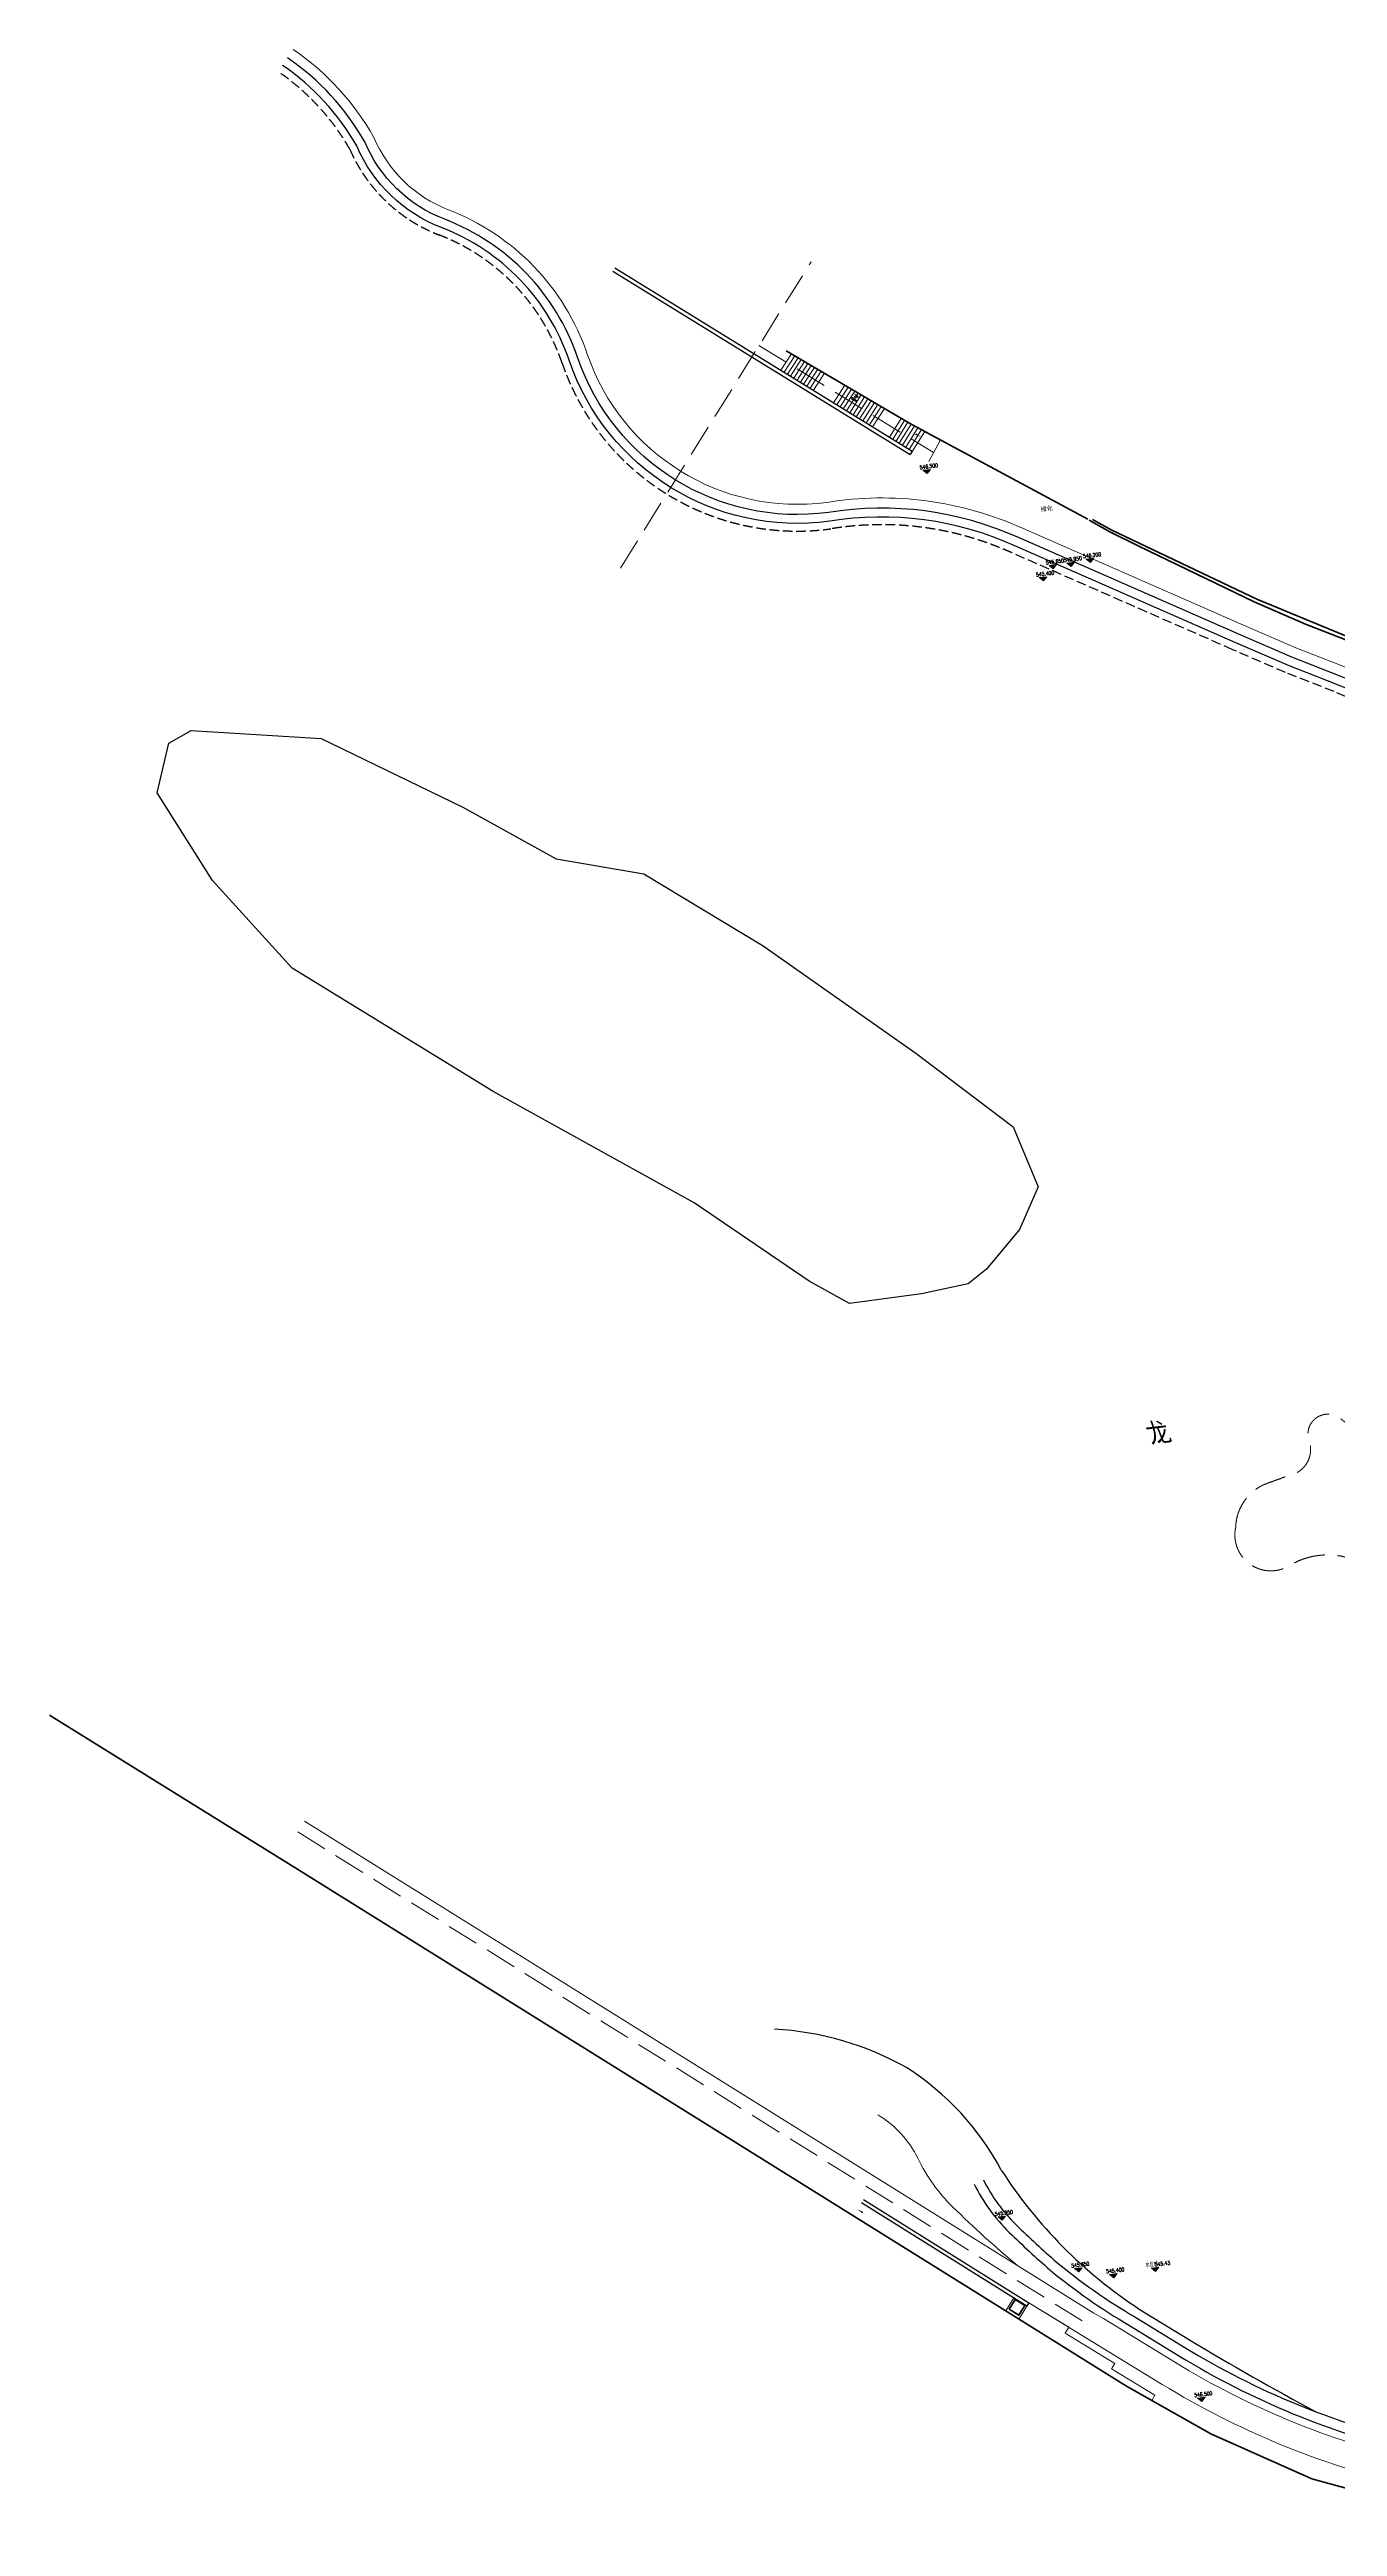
# Model space of a CAD drawing. Header units: millimetres. Extents: x -1481984 to -235402, y 1078406 to 1875046.
# Drawn here: x -983980 to -882923, y 1621519 to 1815725 of the extents above; entities that cross this region are included whole.
import ezdxf
from ezdxf.enums import TextEntityAlignment as Align

# ---------------------------------------------------------------- set-up
doc = ezdxf.new("R2010")
doc.units = ezdxf.units.MM
doc.header["$LTSCALE"] = 1000
doc.linetypes.add('DASH', pattern=[0.35, 0.25, -0.1])
doc.layers.get('0').update_dxf_attribs({"linetype": 'CONTINUOUS'})
for name, color, linetype in [('0-入水台阶LW', 33, 'CONTINUOUS'), ('DIM_ELEV', 3, 'CONTINUOUS'), ('DIM_SYMB', 3, 'CONTINUOUS'), ('PUB_TEXT', 7, 'CONTINUOUS'), ('SXSS', 5, 'CONTINUOUS')]:
    doc.layers.add(name, color=color, linetype=linetype)
for name, color, linetype, lineweight in [('0-建筑外轮廓线LW', 161, 'CONTINUOUS', 100), ('0-景观布局LW', 30, 'CONTINUOUS', 15), ('0-栏杆LW', 50, 'CONTINUOUS', 30), ('0-滩涂LW', 81, 'DASH', 20), ('0-道路中线LW', 1, 'DASH', 18)]:
    doc.layers.add(name, color=color, linetype=linetype, lineweight=lineweight)
doc.styles.add('_TCH_DIM', font='SIMPLEX.shx', dxfattribs={"width": 0.7, "bigfont": 'GBCBIG.shx'})
doc.styles.add('HZ', font='rs.shx', dxfattribs={"width": 0.8, "bigfont": 'hztxt.shx'})
doc.styles.get("Standard").update_dxf_attribs({"font": 'tssdeng.shx', "width": 0.7, "bigfont": 'hztxt.shx'})

# ---------------------------------------------------------------- blocks, each defined once
blk = doc.blocks.new('地形')
at = {"layer": 'DIM_ELEV', "linetype": 'Continuous'}
for color, points in [(3, [(-88388, 108583), (-88688, 108883), (-88088, 108883)]), (55, [(-80321, 99146), (-80621, 99446), (-80021, 99446)]), (55, [(-79448, 99999), (-79748, 100299), (-79148, 100299)]), (55, [(-78033, 100021), (-78333, 100321), (-77733, 100321)]), (55, [(-76493, 100149), (-76793, 100449), (-76193, 100449)]), (55, [(-98709, -28107), (-99009, -27807), (-98409, -27807)]), (55, [(-93233, -32838), (-93533, -32538), (-92933, -32538)]), (55, [(-90564, -33607), (-90864, -33307), (-90264, -33307)]), (152, [(-87238, -33511), (-87538, -33211), (-86938, -33211)]), (3, [(-84850, -44059), (-85150, -43759), (-84550, -43759)])]:
    blk.add_hatch(color=color, dxfattribs=at).paths.add_polyline_path(points)
at = {"layer": '0-入水台阶LW', "linetype": 'DASH', "ltscale": 3}
blk.add_lwpolyline([(16970, 57164), (6684, 60027), (1128, 61750), (-10852, 65785), (-20622, 69385), (-23668, 70640), (-24185, 69421), (-56646, 85140), (-56056, 86290), (-58710, 87847), (-62316, 89778), (-66205, 92038), (-82541, 101640, 0.147652), (-96412, 105177, -0.3583717), (-115820, 120604, 0.2224871), (-124235, 131701, -0.2003614), (-130370, 139178, 0.1137062), (-135232, 145891, 0.1137062)], format="xyb", dxfattribs=at)
at = {"layer": '0-入水台阶LW', "color": 143, "linetype": 'Continuous', "true_color": 0x7aafdf}
blk.add_lwpolyline([(-53367, 85575), (-58423, 88374), (-62023, 90302), (-65902, 92556), (-82234, 102155, 0.1475346), (-96430, 105776, -0.3582529), (-115234, 120730, 0.222468), (-123955, 132232, -0.2010324), (-129804, 139381, 0.1141494), (-134838, 146343, 0.1141494)], format="xyb", dxfattribs=at)
at = {"layer": '0-入水台阶LW', "linetype": 'Continuous'}
blk.add_lwpolyline([(-52918, 86141), (-58089, 88989), (-61682, 90913), (-65549, 93161), (-81876, 102757, 0.1474012), (-96451, 106476, -0.3581088), (-114549, 120876, 0.2224463), (-123628, 132851, -0.2018681), (-129144, 139617, 0.1146544), (-134377, 146870, 0.1146544)], format="xyb", dxfattribs=at)
at = {"layer": '0-入水台阶LW', "linetype": 'Continuous', "flags": 128}
for points in [[(-98320, -24184, 0.1277242), (-104724, -15362, 0.117564), (-114696, -11119, 0.117564)], [(-100563, -25037, 0.0850975), (-98275, -29112, 0.0130324), (-95462, -32401, 0.0412518), (-89766, -37478)], [(-88864, -36280), (-85236, -39138, 0.0134662), (-76001, -45948, 0.0745496)], [(-89766, -37478), (-86164, -40316, 0.0793742), (-68785, -50011, 0.1519935), (-64101, -50239, 0.0067018), (-57777, -48514, -0.1921646), (-33933, -50906, 0.0415689), (-25358, -54497, 0.0450554), (-10261, -57215)]]:
    blk.add_lwpolyline(points, format="xyb", dxfattribs=at)
at = {"layer": '0-入水台阶LW', "color": 143, "linetype": 'Continuous', "true_color": 0x7aafdf, "flags": 128}
for points in [[(-99809, -24768, 0.0850975), (-97654, -28608, 0.0129996), (-94875, -31858, 0.0411927), (-89285, -36839, 0.0411927)], [(-89285, -36839), (-85669, -39688, 0.0793742), (-68510, -49259, 0.1519935), (-64301, -49465, 0.0067018), (-57997, -47745, -0.1921646), (-33564, -50196, 0.0414868), (-25129, -53730, 0.0450016), (-10191, -56418)]]:
    blk.add_lwpolyline(points, format="xyb", dxfattribs=at)
at = {"layer": '0-入水台阶LW', "linetype": 'Continuous'}
blk.add_arc((-65424, -8211), 36569, 205.89901, 230.1352, dxfattribs=at)
at = {"layer": '0-建筑外轮廓线LW', "linetype": 'Continuous', "flags": 128}
for points in [[(-87864, 111665), (-89360, 112716), (-98243, 119459)], [(-76294, 103537), (-88274, 111953), (-88274, 111953)], [(-51567, 88593), (-56753, 91450), (-60317, 93359), (-64104, 95559), (-72579, 100980), (-74701, 102357), (-76195, 103467)], [(-75933, 103467), (-74515, 102471), (-63880, 95758), (-51494, 88828), (-33750, 79995), (-26365, 76736), (-18980, 73476), (-3826, 67848), (11759, 63196), (27442, 59223), (41585, 56944), (55878, 55259), (70223, 54185), (81733, 54377)], [(-168267, 20050), (-150306, 5694), (-90562, -42170), (-84437, -46668), (-76989, -51095), (-68823, -54419), (-62131, -56395), (-52881, -57729), (-47201, -58036)], [(-99005, -35093), (-98444, -34389), (-97739, -34947), (-98300, -35651), (-99005, -35093)]]:
    blk.add_lwpolyline(points, dxfattribs=at)
at = {"layer": '0-景观布局LW', "linetype": 'Continuous'}
for p, q in [((-97861, 119169), (-98836, 117991)), ((-97621, 118987), (-98601, 117804)), ((-97382, 118806), (-98366, 117617)), ((-97143, 118624), (-98131, 117431)), ((-96904, 118443), (-97896, 117244)), ((-96665, 118261), (-97662, 117058)), ((-96426, 118079), (-97427, 116871)), ((-96186, 117898), (-97192, 116684)), ((-95947, 117716), (-96957, 116498)), ((-95708, 117535), (-96722, 116311)), ((-95469, 117353), (-96487, 116125)), ((-93989, 116230), (-95031, 114972)), ((-93749, 116048), (-94796, 114785)), ((-93510, 115866), (-94561, 114598)), ((-93271, 115685), (-94326, 114412)), ((-93032, 115503), (-94091, 114225)), ((-92793, 115322), (-93856, 114039)), ((-92554, 115140), (-93621, 113852)), ((-92314, 114959), (-93386, 113665)), ((-92516, 114715), (-93386, 113665)), ((-92075, 114777), (-93151, 113479)), ((-91836, 114596), (-92916, 113292)), ((-91597, 114414), (-92681, 113106)), ((-91358, 114232), (-92446, 112919)), ((-91119, 114051), (-92211, 112732)), ((-90990, 111761), (-89898, 113123)), ((-90755, 111574), (-89664, 112936)), ((-90520, 111388), (-89420, 112760)), ((-90285, 111201), (-89175, 112586)), ((-90050, 111014), (-88929, 112414)), ((-89815, 110828), (-88683, 112241)), ((-89580, 110641), (-88437, 112068)), ((-89345, 110455), (-88191, 111895)), ((-98522, -34256), (-99275, -35190)), ((-97587, -35009), (-98340, -35943))]:
    blk.add_line(p, q, dxfattribs=at)
for points in [[(-52532, 86841), (-57707, 89692), (-61292, 91612), (-65146, 93851), (-81467, 103444, 0.1472531), (-96474, 107276, -0.3579361), (-113767, 121044, 0.2224222), (-123254, 133558, -0.2029049), (-128388, 139884, 0.1152182), (-133851, 147473)], [(-149379, 9437), (-92432, -36189, 0.0044881), (-91746, -36683, 0.0044881)]]:
    blk.add_lwpolyline(points, format="xyb", dxfattribs=at)
at = {"layer": '0-景观布局LW', "linetype": 'Continuous', "flags": 128}
for points in [[(-97942, -31775, -0.0206128), (-102438, -26616, -0.0850975), (-104703, -22527, 0.1445662), (-107434, -18728, 0.1445662)], [(-97412, -34765), (-87773, -42358, 0.0793742), (-69678, -52453, 0.1519935), (-63450, -52757, 0.0067018), (-57059, -51013, -0.1921646), (-35133, -53212, 0.0416291), (-26147, -56974, 0.044237), (-10905, -59788, 0.0490701)], [(-91746, -36683), (-86535, -40787, 0.0793742), (-68991, -50574, 0.1519935), (-63950, -50820, 0.0067018), (-57611, -49091, -0.1921646), (-34210, -51438, 0.0416291), (-25530, -55071, 0.045095), (-10314, -57813)]]:
    blk.add_lwpolyline(points, format="xyb", dxfattribs=at)
blk.add_lwpolyline([(-97397, -34772), (-94508, -37053), (-94846, -37481), (-91274, -40300), (-91567, -40671), (-88452, -43129), (-88734, -43513)], dxfattribs=at)
at = {"layer": '0-栏杆LW', "linetype": 'Continuous'}
for p, q in [((-110998, 127269), (-89531, 110221)), ((-110812, 127504), (-89344, 110456)), ((-89344, 110456), (-89531, 110221))]:
    blk.add_line(p, q, dxfattribs=at)
blk.add_lwpolyline([(-109338, -25206), (-97397, -34772), (-97585, -35006), (-109526, -25440)], dxfattribs=at)
at = {"layer": '0-滩涂LW', "ltscale": 10, "flags": 128}
blk.add_lwpolyline([(-74112, 23684, 0.6583665), (-70269, 20208, -0.2281431), (-65299, 20111, 0.3625479), (-59474, 21460, 0.5188034), (-60817, 25662, -0.2730523), (-63508, 28647, 0.1653826), (-65039, 31270, 0.462576), (-67399, 30909, 0.197159), (-67592, 29736, -0.3918167), (-68971, 27331, 0.010772), (-71516, 26746, 0.2852818), (-74112, 23684, 3.7815451)], format="xyb", dxfattribs=at)
at = {"layer": '0-道路中线LW', "ltscale": 10}
for p, q in [((-113158, 104072), (-95474, 126142)), ((-100310, 120107), (-87702, 110157))]:
    blk.add_line(p, q, dxfattribs=at)
for points in [[(-88155, 109512), (-87046, 111091)], [(-150005, 8655), (-93023, -36996), (-93023, -36996)]]:
    blk.add_lwpolyline(points, dxfattribs=at)
at = {"layer": 'DIM_ELEV', "color": 3, "linetype": 'Continuous'}
for p, q in [((-88388, 108583), (-88688, 108883)), ((-88688, 108883), (-88088, 108883)), ((-88388, 108583), (-88088, 108883)), ((-84850, -44059), (-85150, -43759)), ((-85150, -43759), (-84550, -43759)), ((-84850, -44059), (-84550, -43759))]:
    blk.add_line(p, q, dxfattribs=at)
at = {"layer": 'DIM_ELEV', "color": 55, "linetype": 'Continuous'}
for p, q in [((-80321, 99146), (-80621, 99446)), ((-80621, 99446), (-80021, 99446)), ((-80321, 99146), (-80021, 99446)), ((-79448, 99999), (-79748, 100299)), ((-79748, 100299), (-79148, 100299)), ((-79448, 99999), (-79148, 100299)), ((-78033, 100021), (-78333, 100321)), ((-78333, 100321), (-77733, 100321)), ((-78033, 100021), (-77733, 100321)), ((-76493, 100149), (-76793, 100449)), ((-76793, 100449), (-76193, 100449)), ((-76493, 100149), (-76193, 100449)), ((-98709, -28107), (-99009, -27807)), ((-99009, -27807), (-98409, -27807)), ((-98709, -28107), (-98409, -27807)), ((-93233, -32838), (-93533, -32538)), ((-93533, -32538), (-92933, -32538)), ((-93233, -32838), (-92933, -32538)), ((-90564, -33607), (-90864, -33307)), ((-90864, -33307), (-90264, -33307)), ((-90564, -33607), (-90264, -33307))]:
    blk.add_line(p, q, dxfattribs=at)
at = {"layer": 'DIM_ELEV', "color": 152, "linetype": 'Continuous'}
for p, q in [((-87238, -33511), (-87538, -33211)), ((-87538, -33211), (-86938, -33211)), ((-87238, -33511), (-86938, -33211))]:
    blk.add_line(p, q, dxfattribs=at)
at = {"layer": 'DIM_SYMB', "linetype": 'Continuous'}
for points in [[(-98122, 118854, 0, 0, 0), (-88532, 111470, 0, 133, 0), (-88928, 111775, 0, 0, 0)], [(-97964, -35476, 0, 0, 0), (-109898, -25902, 0, 133, 0), (-109508, -26215, 0, 0, 0)]]:
    blk.add_lwpolyline(points, format="xyseb", dxfattribs=at)
at = {"layer": 'SXSS', "linetype": 'Continuous', "flags": 128}
blk.add_lwpolyline([(-92700, 45111), (-96428, 44780), (-102126, 44691), (-105060, 46807), (-113309, 53969), (-127925, 64487), (-142439, 75964), (-147841, 83518), (-151335, 90861), (-149959, 94634), (-148124, 95409), (-138069, 93576), (-127646, 86905), (-120871, 82040), (-114160, 80059), (-105543, 73348), (-94630, 63565), (-87749, 56937), (-86338, 52022), (-88208, 48885), (-91128, 46105)], close=True, dxfattribs=at)
at = {"layer": 'PUB_TEXT', "color": 7, "linetype": 'Continuous', "style": '_TCH_DIM', "width": 0.705882}
for s, p in [('0.2m', (-93630, 115105)), ('32', (-93361, 115280))]:
    blk.add_text(s, height=170, rotation=322.40561, dxfattribs=at).set_placement(p)
at = {"layer": 'PUB_TEXT', "color": 7, "linetype": 'Continuous', "style": '_TCH_DIM'}
for s, p in [('下', (-93472, 115366)), ('步', (-93180, 115141))]:
    blk.add_text(s, height=193, rotation=322.40561, dxfattribs=at).set_placement(p)
at = {"layer": 'PUB_TEXT', "color": 7, "linetype": 'Continuous', "style": '_TCH_DIM', "width": 0.705882}
for s, p in [('546.500', (-88914, 108988)), ('545.400', (-80847, 99551)), ('545.650', (-79974, 100404)), ('545.950', (-78559, 100426)), ('546.200', (-77019, 100554)), ('545.950', (-99235, -27702)), ('545.650', (-93759, -32433)), ('545.400', (-91090, -33202)), ('545.43', (-87241, -33106)), ('546.500', (-85376, -43654))]:
    blk.add_text(s, height=297.5, dxfattribs=at).set_placement(p)
at = {"layer": 'PUB_TEXT', "color": 3, "linetype": 'Continuous'}
blk.add_text('绿化', height=350, dxfattribs=at).set_placement((-79872, 104542))
at = {"layer": 'PUB_TEXT', "color": 7, "linetype": 'Continuous', "style": '_TCH_DIM'}
blk.add_text('水位线', height=337.6, dxfattribs=at).set_placement((-87979, -33106))
at = {"layer": 'SXSS', "linetype": 'Continuous', "style": 'HZ', "oblique": 345}
blk.add_text('龙', height=1750, dxfattribs=at).set_placement((-79024, 31814), align=Align.MIDDLE)
blk.add_text('龙', height=1750, dxfattribs=at).set_placement((-79024, 31814), align=Align.MIDDLE)

msp = doc.modelspace()

# ---------------------------------------------------------------- block references
at = {"rotation": 6.781328155993902}
msp.add_blockref('地形', (-814522.1, 1685088.4), dxfattribs=at)

doc.saveas('drawing.dxf')
